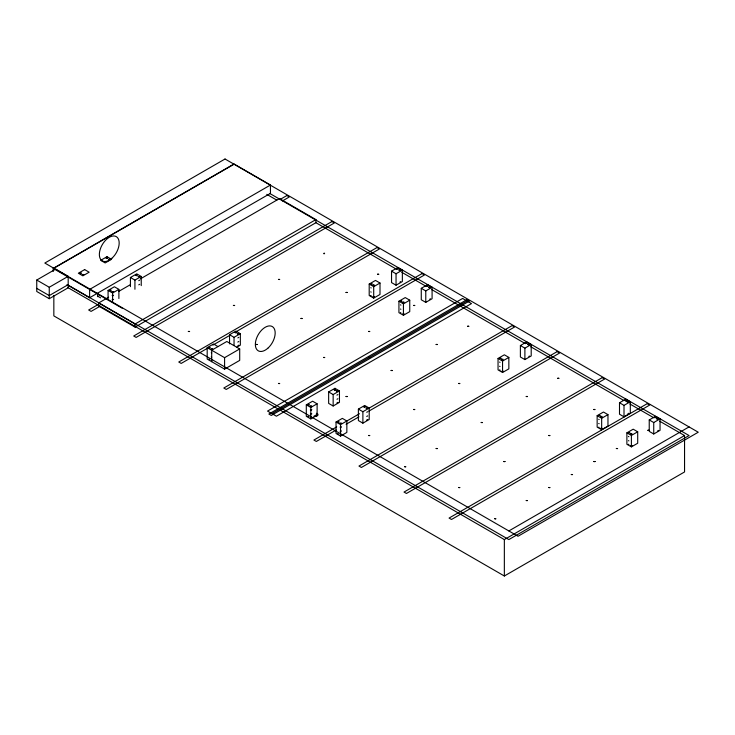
<?xml version="1.0" encoding="UTF-8"?>
<svg xmlns="http://www.w3.org/2000/svg" width="735" height="735" viewBox="0 0 735 735"><rect width="100%" height="100%" fill="white"/><g stroke="black" fill="none" stroke-linecap="round" stroke-linejoin="round"><path stroke-width="1.1" d="M208.887 359.038L209.539 359.544M658.349 430.37L657.761 430.802M372.884 296.582L373.527 297.115M430.388 298.759L429.8 299.191M600.862 428.128L601.487 428.725M400.639 281.661L400.005 282.029M404.241 313.918L403.607 314.286M503.337 371.175L502.722 371.506M529.485 356.052L528.851 356.42M602.452 428.395L601.836 428.725M628.6 413.272L627.966 413.64M632.201 445.529L631.567 445.897M324.604 253.731C324.236 251.912 323.308 254.641 324.144 253.474M53.205 271.518L53.205 268.404L234.042 163.997L270.452 185.018L270.452 193.342L89.615 297.748L66.986 284.675M53.839 268.247L234.042 164.208M36.75 280.035L55.685 269.102L68.19 276.323L68.19 287.771L49.254 298.704L36.75 291.483L36.75 280.035L49.254 287.256L68.19 276.323M68.19 284.647L49.254 295.58L36.75 288.359M270.452 185.018L89.615 289.425L89.615 297.748M108.082 299.558L108.082 290.408L114.384 286.76L118.886 289.369L118.886 298.52M130.426 286.659L130.426 277.508L136.728 273.861L141.239 276.461L141.239 285.621M108.082 290.408L112.584 293.008L118.886 289.369M130.426 277.508L134.928 280.108L141.239 276.461M140.403 278.877L279.502 198.569L315.912 219.59L315.912 222.714L135.084 327.112L98.665 306.091L98.665 302.976L108.605 297.234M118.537 291.501L130.463 284.62M98.573 304.272L88.659 309.995L91.094 311.392L100.015 306.247M279.952 199.552L286.889 195.547L289.324 196.952L282.378 200.958M98.665 302.976L135.084 323.997L315.912 219.59M211.698 361.675L211.698 350.227L226.812 341.499L239.702 348.941L239.702 360.389L224.588 369.117L207.187 359.075L207.187 347.627L213.499 343.989L218.001 346.589M229.54 343.879L229.54 334.728L235.843 331.09L240.345 333.69L240.345 345.128L236.743 347.214M207.959 347.967L181.196 363.421L178.761 362.015L376.991 247.566L379.425 248.972L235.705 331.944M212.911 345.101L229.761 335.38M229.54 334.728L234.042 337.328L240.345 333.69M207.187 347.627L224.588 357.669L239.702 348.941M369.2 284.059L375.502 280.421L380.004 283.021L380.004 294.459L373.702 298.107L369.2 295.507L369.2 284.059L373.702 286.659L380.004 283.021M391.544 271.16L397.846 267.512L402.357 270.122L402.357 281.56L396.046 285.208L391.544 282.598L391.544 271.16L396.046 273.76L402.357 270.122M398.93 301.221L405.233 297.583L409.744 300.183L409.744 311.631L403.432 315.269L398.93 312.669L398.93 301.221L403.432 303.831L409.744 300.183M421.274 288.322L427.586 284.684L432.088 287.284L432.088 298.732L425.776 302.37L421.274 299.77L421.274 288.322L425.776 290.922L432.088 287.284M271.978 413.64L467.047 301.019M306.302 404.847L312.614 401.209L317.116 403.809L317.116 415.257L310.813 418.895L306.302 416.295L306.302 404.847L310.813 407.447L317.116 403.809M328.646 391.948L334.958 388.31L339.46 390.91L339.46 402.357L333.157 405.996L328.646 403.396L328.646 391.948L333.157 394.548L339.46 390.91M336.033 422.019L342.345 418.371L346.846 420.98L346.846 432.419L340.544 436.066L336.033 433.457L336.033 422.019L340.544 424.619L359.507 413.722M358.386 409.119L364.689 405.472L369.2 408.072L369.2 419.52L362.888 423.158L358.386 420.558L358.386 409.119L362.888 411.719L512.139 325.596L514.573 327.002L368.878 411.122M336.713 426.879L313.918 440.044L316.353 441.45L336.171 430.003M346.084 424.279L358.965 416.837M498.045 358.45L504.348 354.803L508.85 357.412L508.85 368.851L502.547 372.498L498.045 369.889L498.045 358.45L502.547 361.05L508.85 357.412M520.389 345.551L526.692 341.904L531.203 344.504L531.203 355.951L524.891 359.59L520.389 356.989L520.389 345.551L524.891 348.151L531.203 344.504M597.151 415.67L603.463 412.032L607.964 414.632L607.964 426.07L601.662 429.718L597.151 427.118L597.151 415.67L601.662 418.27L607.964 414.632M619.504 402.771L625.807 399.133L630.308 401.733L630.308 413.171L624.006 416.818L619.504 414.218L619.504 402.771L624.006 405.371L630.308 401.733M626.891 432.841L633.193 429.194L637.704 431.794L637.704 443.242L631.393 446.88L626.891 444.28L626.891 432.841L631.393 435.442L637.704 431.794M649.235 419.933L655.537 416.295L660.048 418.895L660.048 430.342L653.737 433.981L649.235 431.381L649.235 419.933L653.737 422.533L660.048 418.895M508.85 530.946L689.062 426.906M67.73 287.504L504.348 539.582L684.551 435.543L684.551 471.953L504.348 576.001L53.839 315.894L53.839 295.415M373.931 297.105L374.519 296.582M340.755 435.203L340.094 434.918M500.131 370.164L499.579 369.889M403.203 314.277L402.624 313.918M138.768 280.687L139.696 280.108M138.768 284.849L139.696 284.27M502.317 371.497L501.775 371.203M237.883 337.907L238.811 337.328M237.883 345.707L238.811 345.128M336.998 399.289L337.925 398.71M631.163 445.888L630.584 445.529M366.728 412.298L367.656 411.719M366.728 416.46L367.656 415.881M308.654 416.763L308.011 416.359M338.33 433.916L337.751 433.567M371.184 287.955L370.752 287.725M371.184 292.117L370.734 291.859M371.184 295.764L370.752 295.534M400.915 305.126L400.446 304.832M400.915 309.288L400.465 309.031M400.915 312.926L400.446 312.641M500.03 362.346L499.579 362.089M500.03 366.508L499.598 366.278M237.828 342.06L238.811 341.49M599.144 419.566L598.713 419.336M599.144 423.727L598.694 423.47M211.753 352.993L211.248 352.726M599.144 427.375L598.713 427.145M628.875 436.737L628.407 436.443M211.753 357.155L211.23 356.852M211.753 360.793L211.248 360.527M628.875 440.899L628.425 440.642M628.875 444.537L628.407 444.252M336.942 395.118L337.925 394.548M336.942 402.927L337.925 402.357M366.627 420.08L367.656 419.52M269.809 193.489L689.062 435.543L508.85 539.582L67.749 284.914M266.787 194.343L276.801 200.131M315.407 222.42L396.781 269.396M401.742 272.262L425.978 286.255M431.509 289.452L525.433 343.677M530.743 346.745L624.024 400.593M629.858 403.965L653.792 417.783M659.69 421.192L684.551 435.543M53.205 268.404L122.148 308.204M97.718 296.177L100.612 297.85M340.094 427.118L341.077 427.375L341.527 426.805M340.094 431.27L341.545 430.995M310.363 414.108L311.815 413.833M112.133 295.498L113.117 295.764L113.567 295.194M112.133 299.66L113.585 299.384M311.796 409.634L311.346 410.204L310.345 409.919M311.796 417.443L311.346 418.013L310.345 417.719M653.737 422.533L653.737 433.981M631.393 435.442L631.393 446.88M625.807 399.133L625.807 401.42M624.006 405.371L624.006 416.818M601.662 418.27L601.662 429.718M524.891 348.151L524.891 359.59M504.348 539.582L504.348 576.001M502.547 361.05L502.547 372.498M425.776 290.922L425.776 302.37M403.432 303.831L403.432 315.269M396.046 273.76L396.046 285.208M373.702 286.659L373.702 298.107M362.888 411.719L362.888 423.158M340.544 424.619L340.544 436.066M334.958 388.31L334.958 390.597M333.157 394.548L333.157 405.996M310.813 407.447L310.813 418.895M234.042 337.328L234.042 345.34M224.588 357.669L224.588 369.117M135.084 323.997L135.084 327.112M134.928 280.108L134.928 289.259M112.584 293.008L112.584 302.159M97.718 294.101L97.718 296.701M49.254 287.256L49.254 298.704M316.372 413.621A2.297 1.323 0 0 1 317.18 415.33A2.297 1.323 0 0 1 314.332 415.973M315.94 415.036A0.956 0.551 0 0 1 315.646 415.202M316.509 413.281A2.866 1.654 0 0 1 317.695 415.477A2.866 1.654 0 0 1 313.946 416.24M80.041 273.209C82.054 274.853 81.741 271.537 80.051 273.172M82.357 274.504L83.882 274.568L82.375 274.449M106.171 258.123C108.155 259.795 107.843 256.432 106.171 258.123M108.486 259.418L110.011 259.455L108.495 259.391M109.772 290.371C111.601 292.071 111.674 288.699 109.781 290.334M112.087 291.676L113.622 291.703L112.087 291.676M135.901 275.285C137.776 276.976 137.739 273.64 135.911 275.248M138.217 276.59L139.751 276.617L138.226 276.553M188.344 331.476L189.63 331.503L188.353 331.448M208.887 347.591C210.853 349.29 210.467 345.955 208.887 347.591M211.202 348.895L212.727 348.932L211.211 348.868M233.399 305.466L234.685 305.494L233.408 305.438M235.016 332.505C236.9 334.186 236.9 330.833 235.025 332.477M237.331 333.809L238.857 333.846L237.331 333.809M255.927 344.476L257.213 344.504L255.927 344.476M278.455 279.456L279.732 279.484L278.455 279.429M278.455 383.495L279.732 383.523L278.455 383.468M300.973 318.466L302.26 318.521L300.992 318.42M308.002 404.82C310.005 406.464 309.701 403.157 308.011 404.783M310.317 406.115L311.842 406.179L310.335 406.06M323.501 357.486L324.787 357.513L323.51 357.458M334.131 389.734C336.005 391.433 335.969 388.034 334.131 389.734M336.446 391.029L337.971 391.066L336.455 391.002M337.733 421.982C339.717 423.663 339.414 420.273 337.742 421.945M346.029 292.457L347.315 292.484L346.029 292.457M340.048 423.286L341.573 423.314L340.048 423.286M346.029 396.505L347.315 396.523L346.029 396.505M370.688 283.875L372.213 283.903L370.688 283.839M363.862 406.896C365.58 408.623 365.911 405.251 363.871 406.859M368.557 331.476L369.843 331.503L368.557 331.448M372.875 285.171C374.933 286.797 374.483 283.526 372.893 285.106M368.557 357.486L369.843 357.513L368.557 357.458M366.177 408.201L367.711 408.228L366.186 408.173M377.56 274.256L378.847 274.302L377.579 274.201M368.557 435.515L369.843 435.543L368.557 435.487M396.817 268.789L398.342 268.845L396.827 268.725M391.075 370.486L392.361 370.541L391.094 370.44M399.004 270.085C400.832 271.821 400.786 268.394 399.004 270.085M400.419 301.038L401.944 301.102L400.437 300.973M402.605 302.333C404.323 304.069 404.673 300.643 402.605 302.333M413.603 305.466L414.889 305.494L413.612 305.438M404.59 466.725L405.876 466.78L404.608 466.679M413.603 409.505L414.889 409.533L413.612 409.478M426.548 285.952L428.073 285.979L426.557 285.924M428.735 287.247C430.738 288.901 430.342 285.63 428.753 287.183M436.131 344.476L437.417 344.504L436.131 344.476M436.131 448.525L437.417 448.57L436.14 448.469M458.658 383.495L459.945 383.523L458.658 383.468M467.662 326.276L468.948 326.331L467.68 326.221M458.658 487.535L459.945 487.562L458.658 487.507M481.177 422.515L482.463 422.561L481.195 422.46M499.534 358.257L501.059 358.294L499.534 358.257M501.72 359.562C503.576 361.234 503.631 357.927 501.729 359.525M494.701 518.745L495.978 518.8L494.71 518.699M503.705 461.525L504.991 461.552L503.705 461.525M525.663 343.171L527.188 343.236L525.681 343.116M527.849 344.476C529.861 346.121 529.439 342.85 527.868 344.403M526.232 396.505L527.519 396.523L526.232 396.505M526.232 500.544L527.519 500.572L526.242 500.517M548.76 435.515L550.046 435.57L548.769 435.46M548.76 487.535L550.046 487.59L548.769 487.48M557.764 378.295L559.05 378.35L557.782 378.24M571.288 474.534L572.574 474.562L571.288 474.507M593.807 409.505L595.093 409.533L593.816 409.478M593.807 461.525L595.093 461.552L593.807 461.525M598.648 415.486L600.173 415.514L598.648 415.45M600.835 416.782C602.838 418.426 602.489 415.165 600.853 416.717M616.334 448.525L617.62 448.57L616.353 448.469M624.778 400.4L626.303 400.428L624.778 400.364M626.964 401.696C628.719 403.441 628.884 399.978 626.964 401.696M628.379 432.649L629.904 432.713L628.397 432.584M630.566 433.944C632.284 435.68 632.633 432.253 630.566 433.944M647.875 430.315L649.161 430.342L647.875 430.287M654.508 417.563L656.033 417.599L654.517 417.535M656.695 418.858C658.707 420.512 658.294 417.241 656.713 418.794M225.029 158.999L44.826 263.047L518.046 536.256L698.25 432.217L225.029 158.999M84.654 269.598L78.342 273.236L82.853 275.836L89.156 272.198L84.654 269.598M106.998 256.699L100.686 260.337L105.197 262.937L111.499 259.299L106.998 256.699M331.935 221.557L133.715 336.005L136.14 337.402L334.37 222.962L331.935 221.557M422.037 273.576L223.817 388.025L226.251 389.431L424.472 274.982L422.037 273.576M462.609 298.456L267.531 411.076L276.415 416.203L471.484 303.583L462.609 298.456M467.092 299.586L268.863 414.035L271.298 415.44L469.527 300.992L467.092 299.586M557.194 351.606L358.965 466.054L361.399 467.46L559.629 353.011L557.194 351.606M602.25 377.615L404.02 492.064L406.455 493.47L604.675 379.021L602.25 377.615M647.296 403.625L449.067 518.074L451.501 519.48L649.731 405.031L647.296 403.625M111.839 258.325A14.02 8.094 -60 0 0 116.277 236.615A14.02 8.094 -60 0 0 99.694 251.315A14.02 8.094 -60 0 0 111.839 258.325M267.834 348.252A14.02 8.094 -60 0 0 272.272 326.542A14.02 8.094 -60 0 0 255.688 341.242A14.02 8.094 -60 0 0 267.834 348.252"/></g></svg>
